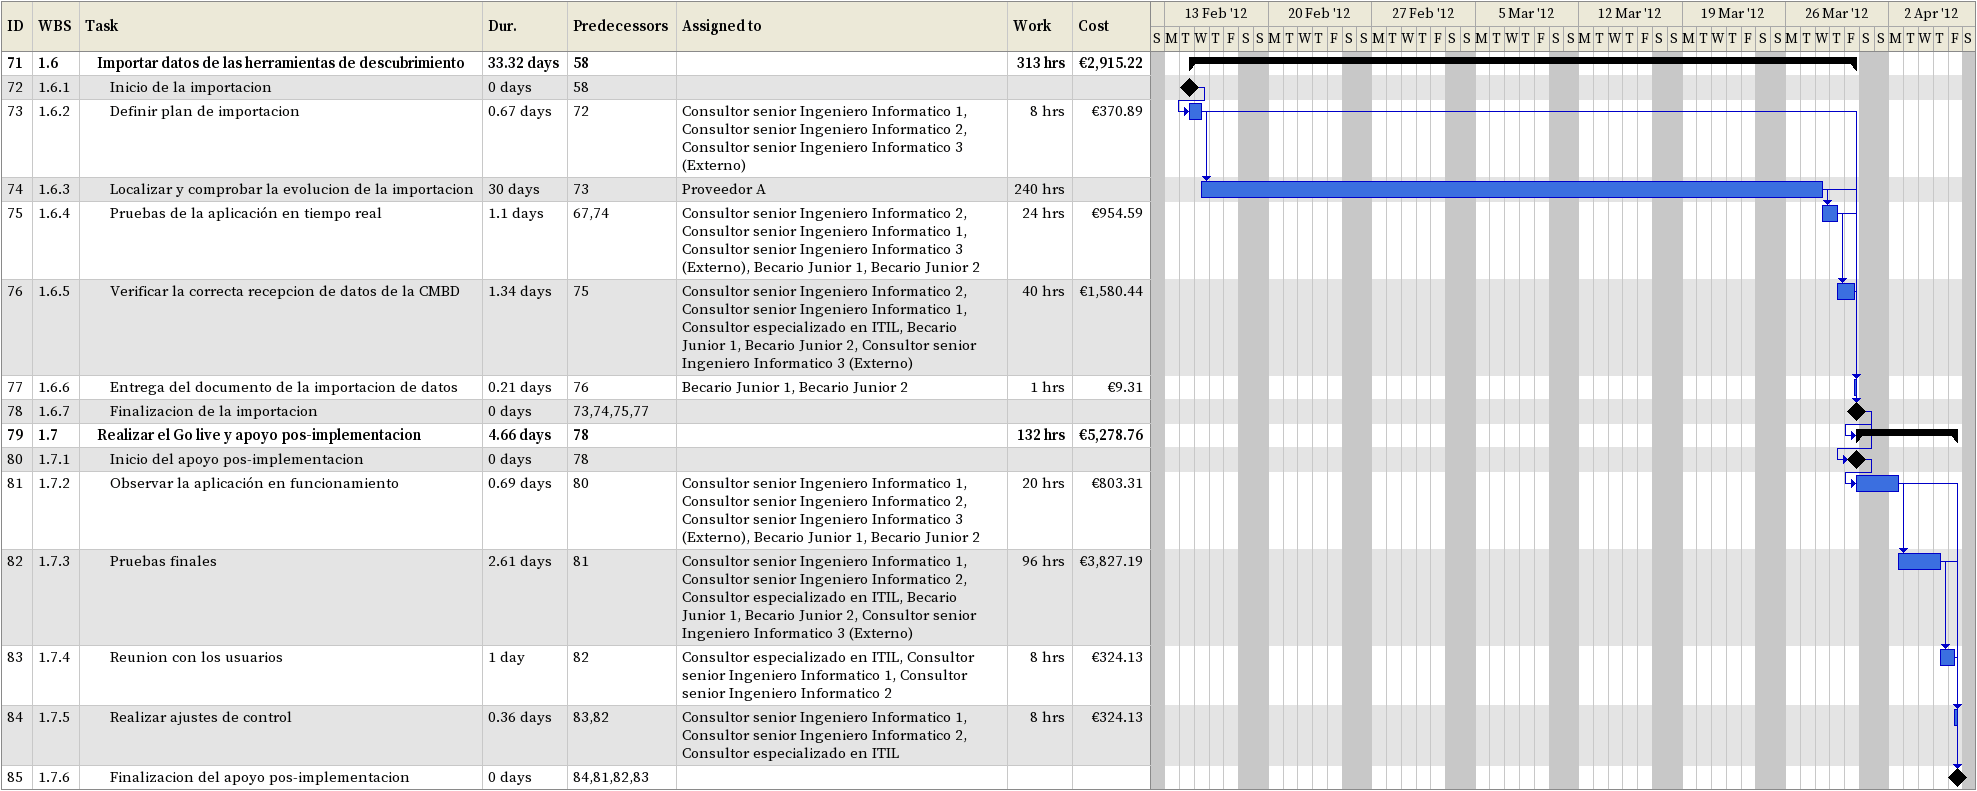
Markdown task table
| ID | WBS | Task | Duration | Start | Finish | Predecessors | Resources | Work (h) | Cost (€) |
|---|---|---|---|---|---|---|---|---|---|
| 71 | 1.6 | **Importar datos de las herramientas de descubrimiento** | 33.32d | 2012-02-14 | 2012-03-30 | 58 |  | 313 | 2915.22 |
| 72 | 1.6.1 | Inicio de la importacion | 0d | 2012-02-14 | 2012-02-14 | 58 |  |  |  |
| 73 | 1.6.2 | Definir plan de importacion | 0.67d | 2012-02-14 | 2012-02-15 | 72 | Consultor senior Ingeniero Informatico 1, Consultor senior Ingeniero Informatico 2, Consultor senior Ingeniero Informatico 3 (Externo) | 8 | 370.89 |
| 74 | 1.6.3 | Localizar y comprobar la evolucion de la importacion | 30d | 2012-02-15 | 2012-03-28 | 73 | Proveedor A | 240 |  |
| 75 | 1.6.4 | Pruebas de la aplicación en tiempo real | 1.1d | 2012-03-28 | 2012-03-29 | 67, 74 | Consultor senior Ingeniero Informatico 2, Consultor senior Ingeniero Informatico 1, Consultor senior Ingeniero Informatico 3 (Externo), Becario Junior 1, Becario Junior 2 | 24 | 954.59 |
| 76 | 1.6.5 | Verificar la correcta recepcion de datos de la CMBD | 1.34d | 2012-03-29 | 2012-03-30 | 75 | Consultor senior Ingeniero Informatico 2, Consultor senior Ingeniero Informatico 1, Consultor especializado en ITIL, Becario Junior 1, Becario Junior 2, Consultor senior Ingeniero Informatico 3 (Externo) | 40 | 1580.44 |
| 77 | 1.6.6 | Entrega del documento de la importacion de datos | 0.21d | 2012-03-30 | 2012-03-30 | 76 | Becario Junior 1, Becario Junior 2 | 1 | 9.31 |
| 78 | 1.6.7 | Finalizacion de la importacion | 0d | 2012-03-30 | 2012-03-30 | 73, 74, 75, 77 |  |  |  |
| 79 | 1.7 | **Realizar el Go live y apoyo pos-implementacion** | 4.66d | 2012-03-30 | 2012-04-06 | 78 |  | 132 | 5278.76 |
| 80 | 1.7.1 | Inicio del apoyo pos-implementacion | 0d | 2012-03-30 | 2012-03-30 | 78 |  |  |  |
| 81 | 1.7.2 | Observar la aplicación en funcionamiento | 0.69d | 2012-03-30 | 2012-04-02 | 80 | Consultor senior Ingeniero Informatico 1, Consultor senior Ingeniero Informatico 2, Consultor senior Ingeniero Informatico 3 (Externo), Becario Junior 1, Becario Junior 2 | 20 | 803.31 |
| 82 | 1.7.3 | Pruebas finales | 2.61d | 2012-04-02 | 2012-04-05 | 81 | Consultor senior Ingeniero Informatico 1, Consultor senior Ingeniero Informatico 2, Consultor especializado en ITIL, Becario Junior 1, Becario Junior 2, Consultor senior Ingeniero Informatico 3 (Externo) | 96 | 3827.19 |
| 83 | 1.7.4 | Reunion con los usuarios | 1d | 2012-04-05 | 2012-04-06 | 82 | Consultor especializado en ITIL, Consultor senior Ingeniero Informatico 1, Consultor senior Ingeniero Informatico 2 | 8 | 324.13 |
| 84 | 1.7.5 | Realizar ajustes de control | 0.36d | 2012-04-06 | 2012-04-06 | 83, 82 | Consultor senior Ingeniero Informatico 1, Consultor senior Ingeniero Informatico 2, Consultor especializado en ITIL | 8 | 324.13 |
| 85 | 1.7.6 | Finalizacion del apoyo pos-implementacion | 0d | 2012-04-06 | 2012-04-06 | 84, 81, 82, 83 |  |  |  |
